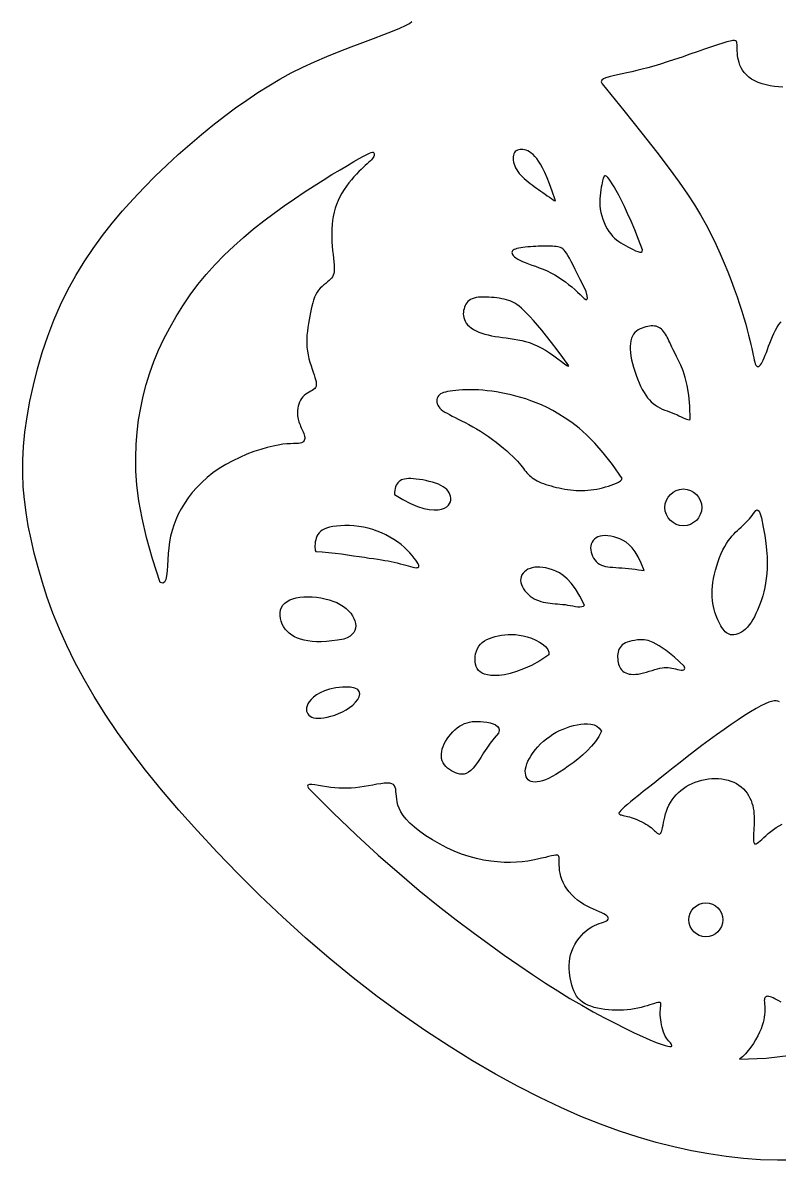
# Model space of a CAD drawing. Header units: millimetres. Extents: x 71 to 193, y 124 to 161.
# Drawn here: x 148.37 to 157.41, y 128.59 to 142.18 of the extents above; entities that cross this region are included whole.
import ezdxf

# ---------------------------------------------------------------- set-up
doc = ezdxf.new("R2010")
doc.units = ezdxf.units.MM

msp = doc.modelspace()

# ---------------------------------------------------------------- linework, layer by layer
at = {"color": 1}
for points in [[(157.592, 128.592), (157.392, 128.59), (157.19, 128.597), (156.987, 128.612), (156.781, 128.635), (156.574, 128.666), (156.366, 128.704), (156.155, 128.749), (155.942, 128.803), (155.726, 128.865), (155.504, 128.938), (155.277, 129.02), (155.043, 129.115), (154.802, 129.221), (154.552, 129.34), (154.292, 129.473), (154.024, 129.619), (153.749, 129.779), (153.469, 129.952), (153.184, 130.137), (152.897, 130.336), (152.609, 130.546), (152.321, 130.769), (152.035, 131.004), (151.753, 131.248), (151.476, 131.499), (151.206, 131.755), (150.945, 132.012), (150.696, 132.27), (150.459, 132.525), (150.237, 132.774), (150.03, 133.017), (149.84, 133.252), (149.665, 133.481), (149.505, 133.703), (149.358, 133.92), (149.225, 134.132), (149.104, 134.339), (148.995, 134.542), (148.897, 134.741), (148.81, 134.936), (148.733, 135.128), (148.665, 135.314), (148.606, 135.496), (148.554, 135.674), (148.509, 135.845), (148.471, 136.012), (148.438, 136.173), (148.412, 136.33), (148.391, 136.485), (148.378, 136.639), (148.371, 136.795), (148.372, 136.955), (148.381, 137.12), (148.398, 137.292), (148.423, 137.473), (148.456, 137.66), (148.498, 137.853), (148.547, 138.048), (148.605, 138.243), (148.67, 138.438), (148.743, 138.629), (148.823, 138.814), (148.91, 138.992), (149.004, 139.163), (149.105, 139.328), (149.212, 139.486), (149.324, 139.64), (149.442, 139.789), (149.564, 139.934), (149.691, 140.075), (149.821, 140.214), (149.955, 140.349), (150.092, 140.48), (150.23, 140.608), (150.369, 140.73), (150.507, 140.848), (150.645, 140.96), (150.782, 141.066), (150.916, 141.166), (151.049, 141.26), (151.181, 141.348), (151.313, 141.431), (151.446, 141.509), (151.581, 141.583), (151.719, 141.652), (151.86, 141.718), (152.005, 141.781), (152.152, 141.84), (152.296, 141.896), (152.435, 141.948), (152.566, 141.997), (152.686, 142.041), (152.791, 142.081), (152.878, 142.117), (152.945, 142.149), (152.993, 142.176), (153.021, 142.2)], [(157.458, 141.415), (157.407, 141.418), (157.356, 141.423), (157.306, 141.431), (157.257, 141.442), (157.209, 141.455), (157.164, 141.471), (157.122, 141.49), (157.084, 141.511), (157.05, 141.534), (157.021, 141.56), (156.996, 141.587), (156.975, 141.616), (156.958, 141.646), (156.945, 141.676), (156.934, 141.707), (156.926, 141.737), (156.92, 141.766), (156.916, 141.793), (156.914, 141.819), (156.912, 141.844), (156.911, 141.867), (156.911, 141.888), (156.911, 141.907), (156.91, 141.924), (156.909, 141.939), (156.906, 141.951), (156.902, 141.961), (156.893, 141.967), (156.879, 141.971), (156.858, 141.97), (156.828, 141.965), (156.789, 141.955), (156.739, 141.94), (156.676, 141.92), (156.603, 141.895), (156.522, 141.867), (156.435, 141.837), (156.344, 141.806), (156.252, 141.774), (156.162, 141.743), (156.075, 141.715), (155.993, 141.689), (155.917, 141.666), (155.845, 141.646), (155.777, 141.628), (155.713, 141.612), (155.652, 141.597), (155.593, 141.584), (155.536, 141.572), (155.48, 141.561), (155.428, 141.55), (155.381, 141.538), (155.342, 141.526), (155.312, 141.512), (155.293, 141.496), (155.287, 141.477), (155.297, 141.455)], [(155.297, 141.455), (155.556, 141.134), (155.773, 140.863), (155.952, 140.635), (156.099, 140.442), (156.219, 140.278), (156.318, 140.135), (156.4, 140.007), (156.473, 139.887), (156.539, 139.768), (156.6, 139.651), (156.657, 139.536), (156.709, 139.423), (156.756, 139.312), (156.8, 139.205), (156.84, 139.102), (156.877, 139.003), (156.91, 138.909), (156.94, 138.82), (156.967, 138.736), (156.991, 138.657), (157.013, 138.583), (157.032, 138.514), (157.048, 138.45), (157.062, 138.392), (157.075, 138.339), (157.085, 138.291), (157.094, 138.249), (157.102, 138.211), (157.109, 138.178), (157.115, 138.15), (157.122, 138.127), (157.128, 138.108), (157.136, 138.093), (157.143, 138.082), (157.152, 138.076), (157.161, 138.074), (157.17, 138.076), (157.18, 138.083), (157.19, 138.094), (157.201, 138.11), (157.212, 138.129), (157.223, 138.153), (157.235, 138.181), (157.247, 138.211), (157.26, 138.244), (157.273, 138.28), (157.287, 138.317), (157.302, 138.355), (157.317, 138.394), (157.333, 138.433), (157.35, 138.471), (157.368, 138.509), (157.389, 138.544), (157.411, 138.578), (157.437, 138.608)], [(150.015, 135.494), (149.924, 135.779), (149.852, 136.034), (149.798, 136.263), (149.76, 136.469), (149.736, 136.656), (149.724, 136.828), (149.722, 136.989), (149.727, 137.143), (149.739, 137.292), (149.757, 137.439), (149.781, 137.582), (149.811, 137.723), (149.848, 137.862), (149.891, 138), (149.94, 138.136), (149.996, 138.271), (150.059, 138.406), (150.128, 138.539), (150.204, 138.672), (150.285, 138.802), (150.373, 138.93), (150.466, 139.054), (150.565, 139.176), (150.67, 139.293), (150.78, 139.406), (150.894, 139.514), (151.011, 139.619), (151.131, 139.719), (151.253, 139.815), (151.375, 139.906), (151.497, 139.994), (151.619, 140.078), (151.737, 140.158), (151.853, 140.233), (151.964, 140.304), (152.068, 140.369), (152.165, 140.427), (152.252, 140.479), (152.329, 140.524), (152.394, 140.56), (152.446, 140.589), (152.486, 140.61), (152.516, 140.624), (152.538, 140.632), (152.552, 140.636), (152.561, 140.636), (152.566, 140.632), (152.569, 140.627), (152.571, 140.621), (152.573, 140.614), (152.572, 140.606), (152.571, 140.596), (152.567, 140.586), (152.561, 140.574), (152.553, 140.561), (152.541, 140.547), (152.527, 140.532), (152.509, 140.516), (152.489, 140.497), (152.466, 140.477), (152.442, 140.455), (152.416, 140.431), (152.388, 140.404), (152.359, 140.374), (152.33, 140.342), (152.3, 140.307), (152.27, 140.27), (152.241, 140.231), (152.213, 140.19), (152.187, 140.147), (152.162, 140.104), (152.14, 140.059), (152.122, 140.013), (152.106, 139.966), (152.093, 139.919), (152.082, 139.87), (152.074, 139.821), (152.069, 139.771), (152.066, 139.721), (152.065, 139.669), (152.066, 139.617), (152.068, 139.565), (152.072, 139.513), (152.076, 139.463), (152.081, 139.415), (152.086, 139.37), (152.09, 139.328), (152.093, 139.291), (152.095, 139.258), (152.095, 139.23), (152.093, 139.206), (152.089, 139.185), (152.083, 139.166), (152.075, 139.149), (152.063, 139.133), (152.05, 139.118), (152.033, 139.102), (152.014, 139.086), (151.993, 139.069), (151.971, 139.051), (151.949, 139.032), (151.928, 139.011), (151.908, 138.987), (151.889, 138.962), (151.873, 138.934), (151.86, 138.903), (151.848, 138.87), (151.838, 138.835), (151.829, 138.798), (151.821, 138.759), (151.813, 138.719), (151.805, 138.676), (151.797, 138.633), (151.788, 138.588), (151.781, 138.542), (151.774, 138.496), (151.769, 138.449), (151.766, 138.401), (151.766, 138.354), (151.768, 138.307), (151.774, 138.26), (151.782, 138.214), (151.793, 138.169), (151.805, 138.126), (151.818, 138.084), (151.831, 138.045), (151.843, 138.009), (151.855, 137.976), (151.864, 137.946), (151.872, 137.919), (151.877, 137.895), (151.88, 137.874), (151.88, 137.855), (151.877, 137.839), (151.871, 137.824), (151.861, 137.811), (151.848, 137.8), (151.832, 137.789), (151.814, 137.779), (151.795, 137.768), (151.774, 137.757), (151.755, 137.745), (151.736, 137.73), (151.718, 137.714), (151.703, 137.695), (151.69, 137.673), (151.68, 137.65), (151.671, 137.626), (151.665, 137.601), (151.66, 137.576), (151.657, 137.551), (151.655, 137.528), (151.655, 137.506), (151.656, 137.485), (151.659, 137.466), (151.662, 137.448), (151.667, 137.43), (151.672, 137.413), (151.679, 137.396), (151.686, 137.379), (151.693, 137.362), (151.701, 137.344), (151.709, 137.327), (151.717, 137.31), (151.724, 137.293), (151.73, 137.276), (151.736, 137.26), (151.74, 137.245), (151.742, 137.23), (151.743, 137.215), (151.741, 137.202), (151.737, 137.19), (151.729, 137.18), (151.719, 137.171), (151.705, 137.164), (151.688, 137.159), (151.666, 137.157), (151.64, 137.155), (151.609, 137.155), (151.572, 137.153), (151.53, 137.151), (151.481, 137.146), (151.426, 137.137), (151.363, 137.125), (151.293, 137.107), (151.216, 137.085), (151.135, 137.058), (151.052, 137.026), (150.967, 136.989), (150.882, 136.949), (150.799, 136.904), (150.719, 136.856), (150.645, 136.804), (150.575, 136.748), (150.511, 136.69), (150.451, 136.63), (150.397, 136.568), (150.348, 136.505), (150.304, 136.44), (150.265, 136.376), (150.231, 136.311), (150.201, 136.245), (150.177, 136.18), (150.156, 136.114), (150.139, 136.047), (150.126, 135.979), (150.116, 135.91), (150.109, 135.839), (150.104, 135.767), (150.101, 135.697), (150.097, 135.632), (150.091, 135.575), (150.081, 135.53), (150.066, 135.499), (150.045, 135.486), (150.015, 135.494)], [(154.734, 140.067), (154.7, 140.169), (154.668, 140.257), (154.639, 140.332), (154.611, 140.395), (154.586, 140.448), (154.561, 140.492), (154.538, 140.529), (154.515, 140.56), (154.493, 140.586), (154.471, 140.607), (154.45, 140.625), (154.429, 140.64), (154.409, 140.651), (154.389, 140.659), (154.37, 140.665), (154.351, 140.668), (154.333, 140.669), (154.316, 140.668), (154.3, 140.666), (154.285, 140.66), (154.271, 140.653), (154.259, 140.643), (154.249, 140.632), (154.242, 140.617), (154.236, 140.601), (154.233, 140.582), (154.232, 140.562), (154.234, 140.54), (154.238, 140.518), (154.244, 140.495), (154.252, 140.472), (154.263, 140.449), (154.276, 140.426), (154.291, 140.404), (154.307, 140.383), (154.326, 140.362), (154.346, 140.341), (154.367, 140.321), (154.389, 140.302), (154.412, 140.282), (154.436, 140.263), (154.461, 140.245), (154.486, 140.226), (154.511, 140.208), (154.537, 140.19), (154.563, 140.172), (154.59, 140.153), (154.616, 140.135), (154.642, 140.116), (154.667, 140.098), (154.69, 140.082), (154.71, 140.069), (154.725, 140.06), (154.735, 140.056), (154.738, 140.058), (154.734, 140.067)], [(155.781, 139.468), (155.733, 139.594), (155.687, 139.709), (155.644, 139.812), (155.602, 139.904), (155.564, 139.987), (155.528, 140.059), (155.495, 140.122), (155.466, 140.177), (155.44, 140.222), (155.418, 140.26), (155.398, 140.291), (155.381, 140.315), (155.367, 140.333), (155.355, 140.345), (155.344, 140.352), (155.336, 140.355), (155.328, 140.354), (155.322, 140.349), (155.316, 140.34), (155.311, 140.328), (155.306, 140.312), (155.302, 140.293), (155.297, 140.271), (155.292, 140.245), (155.287, 140.217), (155.282, 140.185), (155.277, 140.151), (155.273, 140.115), (155.27, 140.078), (155.269, 140.038), (155.271, 139.998), (155.275, 139.957), (155.282, 139.916), (155.293, 139.875), (155.306, 139.835), (155.321, 139.795), (155.339, 139.758), (155.358, 139.722), (155.379, 139.689), (155.4, 139.66), (155.423, 139.634), (155.446, 139.61), (155.47, 139.59), (155.495, 139.571), (155.521, 139.554), (155.548, 139.538), (155.577, 139.522), (155.606, 139.506), (155.637, 139.489), (155.667, 139.473), (155.697, 139.459), (155.724, 139.448), (155.747, 139.442), (155.765, 139.443), (155.777, 139.451), (155.781, 139.468)], [(155.108, 138.971), (155.07, 139.047), (155.036, 139.116), (155.004, 139.179), (154.976, 139.236), (154.951, 139.286), (154.928, 139.33), (154.907, 139.369), (154.889, 139.401), (154.872, 139.428), (154.857, 139.449), (154.843, 139.466), (154.829, 139.48), (154.815, 139.49), (154.8, 139.497), (154.784, 139.502), (154.767, 139.506), (154.748, 139.509), (154.727, 139.511), (154.704, 139.513), (154.679, 139.513), (154.652, 139.514), (154.625, 139.514), (154.596, 139.513), (154.566, 139.513), (154.534, 139.512), (154.503, 139.51), (154.471, 139.509), (154.439, 139.507), (154.408, 139.505), (154.378, 139.502), (154.35, 139.499), (154.324, 139.495), (154.3, 139.49), (154.279, 139.485), (154.261, 139.479), (154.246, 139.473), (154.234, 139.465), (154.225, 139.457), (154.22, 139.448), (154.218, 139.437), (154.22, 139.426), (154.225, 139.414), (154.235, 139.401), (154.248, 139.388), (154.266, 139.374), (154.288, 139.36), (154.314, 139.345), (154.344, 139.331), (154.378, 139.317), (154.417, 139.303), (154.458, 139.288), (154.501, 139.273), (154.546, 139.256), (154.593, 139.238), (154.639, 139.218), (154.685, 139.196), (154.73, 139.172), (154.774, 139.145), (154.817, 139.117), (154.858, 139.088), (154.897, 139.057), (154.935, 139.027), (154.97, 138.996), (155.003, 138.965), (155.034, 138.936), (155.061, 138.909), (155.084, 138.889), (155.103, 138.878), (155.115, 138.878), (155.121, 138.891), (155.119, 138.921), (155.108, 138.971)], [(154.9, 138.082), (154.827, 138.183), (154.758, 138.276), (154.692, 138.361), (154.631, 138.438), (154.575, 138.508), (154.523, 138.57), (154.475, 138.624), (154.433, 138.672), (154.395, 138.712), (154.362, 138.746), (154.332, 138.774), (154.305, 138.797), (154.279, 138.816), (154.255, 138.832), (154.231, 138.844), (154.206, 138.855), (154.181, 138.864), (154.154, 138.873), (154.126, 138.88), (154.097, 138.886), (154.068, 138.891), (154.037, 138.895), (154.006, 138.899), (153.975, 138.902), (153.943, 138.904), (153.911, 138.905), (153.88, 138.906), (153.849, 138.905), (153.82, 138.903), (153.792, 138.899), (153.767, 138.893), (153.744, 138.886), (153.723, 138.877), (153.706, 138.866), (153.691, 138.852), (153.678, 138.838), (153.667, 138.822), (153.659, 138.804), (153.651, 138.786), (153.646, 138.766), (153.641, 138.746), (153.639, 138.725), (153.638, 138.703), (153.639, 138.682), (153.643, 138.66), (153.65, 138.638), (153.659, 138.616), (153.672, 138.595), (153.689, 138.575), (153.71, 138.555), (153.733, 138.536), (153.76, 138.519), (153.79, 138.502), (153.823, 138.487), (153.858, 138.474), (153.895, 138.462), (153.934, 138.452), (153.975, 138.444), (154.018, 138.436), (154.062, 138.43), (154.107, 138.424), (154.152, 138.418), (154.198, 138.411), (154.244, 138.404), (154.29, 138.396), (154.336, 138.387), (154.381, 138.375), (154.428, 138.361), (154.474, 138.344), (154.522, 138.324), (154.57, 138.299), (154.62, 138.271), (154.67, 138.238), (154.72, 138.203), (154.767, 138.168), (154.81, 138.136), (154.846, 138.109), (154.875, 138.089), (154.893, 138.079), (154.9, 138.082)], [(156.349, 137.442), (156.344, 137.6), (156.332, 137.735), (156.314, 137.849), (156.291, 137.945), (156.265, 138.025), (156.238, 138.092), (156.211, 138.148), (156.187, 138.197), (156.166, 138.238), (156.147, 138.275), (156.132, 138.308), (156.119, 138.336), (156.107, 138.362), (156.096, 138.384), (156.086, 138.405), (156.076, 138.425), (156.066, 138.444), (156.055, 138.462), (156.044, 138.479), (156.032, 138.495), (156.019, 138.509), (156.006, 138.522), (155.991, 138.534), (155.976, 138.543), (155.959, 138.55), (155.942, 138.556), (155.924, 138.559), (155.904, 138.561), (155.884, 138.56), (155.863, 138.559), (155.842, 138.555), (155.82, 138.55), (155.797, 138.543), (155.774, 138.535), (155.751, 138.525), (155.729, 138.512), (155.709, 138.498), (155.69, 138.481), (155.673, 138.461), (155.659, 138.438), (155.648, 138.413), (155.64, 138.384), (155.635, 138.352), (155.633, 138.318), (155.633, 138.281), (155.636, 138.242), (155.642, 138.201), (155.65, 138.157), (155.66, 138.112), (155.673, 138.066), (155.687, 138.019), (155.703, 137.972), (155.72, 137.927), (155.738, 137.882), (155.757, 137.84), (155.777, 137.801), (155.798, 137.765), (155.818, 137.732), (155.84, 137.703), (155.862, 137.677), (155.885, 137.653), (155.909, 137.632), (155.934, 137.613), (155.96, 137.596), (155.988, 137.581), (156.016, 137.567), (156.045, 137.555), (156.074, 137.544), (156.104, 137.533), (156.133, 137.522), (156.161, 137.511), (156.189, 137.5), (156.216, 137.488), (156.241, 137.476), (156.264, 137.464), (156.286, 137.454), (156.305, 137.446), (156.323, 137.441), (156.337, 137.439), (156.349, 137.442)], [(155.538, 136.738), (155.421, 136.903), (155.31, 137.043), (155.208, 137.16), (155.111, 137.258), (155.021, 137.338), (154.936, 137.405), (154.856, 137.46), (154.78, 137.507), (154.708, 137.548), (154.639, 137.584), (154.572, 137.616), (154.508, 137.643), (154.446, 137.667), (154.385, 137.688), (154.326, 137.706), (154.267, 137.722), (154.208, 137.737), (154.149, 137.75), (154.092, 137.761), (154.035, 137.771), (153.978, 137.779), (153.923, 137.786), (153.87, 137.791), (153.818, 137.795), (153.767, 137.797), (153.718, 137.798), (153.672, 137.797), (153.628, 137.796), (153.586, 137.793), (153.547, 137.789), (153.512, 137.785), (153.479, 137.781), (153.45, 137.775), (153.425, 137.77), (153.402, 137.763), (153.383, 137.756), (153.367, 137.747), (153.353, 137.737), (153.342, 137.726), (153.333, 137.713), (153.327, 137.699), (153.323, 137.683), (153.322, 137.666), (153.323, 137.648), (153.327, 137.63), (153.334, 137.612), (153.344, 137.594), (153.357, 137.577), (153.374, 137.561), (153.394, 137.546), (153.417, 137.531), (153.443, 137.516), (153.472, 137.5), (153.504, 137.484), (153.539, 137.467), (153.576, 137.448), (153.617, 137.428), (153.659, 137.406), (153.704, 137.382), (153.75, 137.356), (153.796, 137.329), (153.844, 137.301), (153.892, 137.27), (153.939, 137.238), (153.986, 137.205), (154.032, 137.17), (154.076, 137.135), (154.118, 137.1), (154.158, 137.066), (154.195, 137.033), (154.229, 137.001), (154.259, 136.971), (154.285, 136.944), (154.307, 136.919), (154.326, 136.896), (154.343, 136.875), (154.358, 136.855), (154.371, 136.837), (154.385, 136.82), (154.398, 136.804), (154.412, 136.789), (154.427, 136.774), (154.443, 136.76), (154.46, 136.746), (154.479, 136.733), (154.499, 136.72), (154.521, 136.709), (154.544, 136.697), (154.57, 136.686), (154.597, 136.676), (154.625, 136.666), (154.655, 136.656), (154.687, 136.648), (154.718, 136.639), (154.751, 136.631), (154.784, 136.624), (154.817, 136.617), (154.851, 136.611), (154.885, 136.606), (154.918, 136.601), (154.953, 136.598), (154.987, 136.595), (155.021, 136.593), (155.056, 136.593), (155.091, 136.594), (155.126, 136.597), (155.161, 136.6), (155.197, 136.605), (155.232, 136.611), (155.268, 136.618), (155.303, 136.627), (155.338, 136.636), (155.373, 136.646), (155.407, 136.657), (155.439, 136.669), (155.469, 136.682), (155.494, 136.695), (155.515, 136.709), (155.53, 136.723), (155.538, 136.738)], [(152.814, 136.547), (152.915, 136.485), (153.008, 136.437), (153.091, 136.402), (153.165, 136.379), (153.231, 136.366), (153.289, 136.362), (153.338, 136.364), (153.379, 136.372), (153.413, 136.384), (153.44, 136.399), (153.46, 136.417), (153.474, 136.437), (153.483, 136.458), (153.487, 136.48), (153.487, 136.503), (153.484, 136.525), (153.477, 136.546), (153.468, 136.567), (153.455, 136.587), (153.439, 136.605), (153.42, 136.623), (153.397, 136.639), (153.37, 136.655), (153.34, 136.669), (153.306, 136.681), (153.27, 136.693), (153.231, 136.703), (153.191, 136.712), (153.152, 136.72), (153.113, 136.726), (153.075, 136.731), (153.041, 136.734), (153.01, 136.736), (152.982, 136.736), (152.957, 136.734), (152.935, 136.731), (152.916, 136.726), (152.898, 136.72), (152.883, 136.711), (152.869, 136.7), (152.857, 136.687), (152.846, 136.672), (152.836, 136.656), (152.828, 136.637), (152.822, 136.617), (152.818, 136.595), (152.815, 136.572), (152.814, 136.547)], [(157.201, 136.267), (157.223, 136.157), (157.241, 136.056), (157.254, 135.963), (157.263, 135.879), (157.268, 135.801), (157.27, 135.729), (157.269, 135.663), (157.265, 135.6), (157.259, 135.541), (157.251, 135.486), (157.242, 135.433), (157.23, 135.383), (157.218, 135.335), (157.204, 135.289), (157.188, 135.245), (157.172, 135.203), (157.154, 135.162), (157.136, 135.123), (157.117, 135.086), (157.097, 135.051), (157.077, 135.018), (157.056, 134.988), (157.034, 134.962), (157.011, 134.938), (156.988, 134.918), (156.964, 134.902), (156.941, 134.889), (156.918, 134.879), (156.895, 134.873), (156.873, 134.869), (156.852, 134.869), (156.833, 134.871), (156.815, 134.876), (156.798, 134.883), (156.783, 134.893), (156.769, 134.906), (156.755, 134.92), (156.742, 134.937), (156.73, 134.956), (156.717, 134.977), (156.704, 134.999), (156.692, 135.024), (156.679, 135.05), (156.667, 135.078), (156.656, 135.107), (156.646, 135.139), (156.637, 135.172), (156.629, 135.206), (156.622, 135.243), (156.617, 135.281), (156.614, 135.32), (156.613, 135.362), (156.614, 135.405), (156.617, 135.449), (156.622, 135.495), (156.63, 135.543), (156.64, 135.593), (156.653, 135.643), (156.668, 135.694), (156.684, 135.744), (156.702, 135.793), (156.721, 135.839), (156.741, 135.883), (156.762, 135.924), (156.783, 135.96), (156.805, 135.993), (156.827, 136.022), (156.849, 136.049), (156.871, 136.073), (156.893, 136.096), (156.915, 136.117), (156.937, 136.137), (156.959, 136.157), (156.98, 136.176), (157, 136.196), (157.02, 136.215), (157.039, 136.234), (157.058, 136.254), (157.075, 136.275), (157.091, 136.296), (157.107, 136.318), (157.121, 136.338), (157.134, 136.353), (157.147, 136.361), (157.16, 136.359), (157.173, 136.345), (157.187, 136.315), (157.201, 136.267)], [(151.873, 135.866), (151.949, 135.86), (152.026, 135.853), (152.104, 135.844), (152.18, 135.835), (152.254, 135.825), (152.326, 135.815), (152.394, 135.805), (152.456, 135.796), (152.514, 135.787), (152.566, 135.78), (152.614, 135.773), (152.658, 135.766), (152.699, 135.759), (152.738, 135.752), (152.775, 135.744), (152.811, 135.736), (152.847, 135.728), (152.883, 135.718), (152.917, 135.709), (152.95, 135.7), (152.98, 135.692), (153.008, 135.684), (153.034, 135.678), (153.056, 135.674), (153.074, 135.671), (153.088, 135.672), (153.099, 135.674), (153.105, 135.68), (153.107, 135.689), (153.105, 135.701), (153.098, 135.717), (153.087, 135.736), (153.071, 135.76), (153.051, 135.787), (153.027, 135.817), (152.999, 135.849), (152.967, 135.882), (152.932, 135.915), (152.893, 135.948), (152.852, 135.98), (152.808, 136.01), (152.761, 136.038), (152.712, 136.064), (152.661, 136.088), (152.609, 136.109), (152.555, 136.127), (152.5, 136.142), (152.444, 136.155), (152.388, 136.164), (152.331, 136.171), (152.276, 136.174), (152.222, 136.175), (152.171, 136.173), (152.122, 136.169), (152.078, 136.163), (152.039, 136.155), (152.004, 136.145), (151.975, 136.133), (151.95, 136.119), (151.93, 136.104), (151.913, 136.086), (151.899, 136.068), (151.888, 136.048), (151.879, 136.026), (151.873, 136.003), (151.868, 135.98), (151.865, 135.957), (151.863, 135.934), (151.864, 135.913), (151.865, 135.894), (151.868, 135.878), (151.873, 135.866)], [(155.801, 135.637), (155.765, 135.727), (155.729, 135.8), (155.692, 135.861), (155.656, 135.909), (155.62, 135.946), (155.583, 135.976), (155.547, 135.998), (155.51, 136.016), (155.473, 136.03), (155.436, 136.041), (155.4, 136.049), (155.365, 136.054), (155.332, 136.056), (155.301, 136.054), (155.272, 136.049), (155.246, 136.04), (155.224, 136.028), (155.205, 136.013), (155.189, 135.995), (155.177, 135.976), (155.168, 135.954), (155.163, 135.931), (155.16, 135.907), (155.161, 135.882), (155.166, 135.857), (155.173, 135.832), (155.183, 135.808), (155.195, 135.785), (155.21, 135.764), (155.227, 135.744), (155.246, 135.727), (155.267, 135.713), (155.289, 135.701), (155.313, 135.693), (155.339, 135.686), (155.366, 135.682), (155.395, 135.678), (155.427, 135.676), (155.46, 135.674), (155.496, 135.671), (155.534, 135.669), (155.574, 135.665), (155.614, 135.661), (155.654, 135.657), (155.694, 135.652), (155.732, 135.647), (155.768, 135.642), (155.801, 135.637)], [(155.086, 135.225), (155.03, 135.332), (154.977, 135.419), (154.927, 135.488), (154.878, 135.54), (154.832, 135.58), (154.787, 135.609), (154.744, 135.631), (154.703, 135.646), (154.663, 135.659), (154.625, 135.668), (154.589, 135.674), (154.554, 135.677), (154.522, 135.678), (154.491, 135.676), (154.462, 135.67), (154.435, 135.662), (154.41, 135.652), (154.388, 135.638), (154.369, 135.623), (154.352, 135.605), (154.339, 135.585), (154.33, 135.564), (154.324, 135.542), (154.323, 135.518), (154.326, 135.494), (154.333, 135.469), (154.344, 135.444), (154.358, 135.419), (154.374, 135.396), (154.394, 135.373), (154.415, 135.352), (154.437, 135.333), (154.461, 135.316), (154.486, 135.301), (154.511, 135.289), (154.537, 135.278), (154.564, 135.269), (154.592, 135.261), (154.62, 135.255), (154.648, 135.25), (154.677, 135.247), (154.705, 135.244), (154.734, 135.241), (154.764, 135.239), (154.793, 135.236), (154.824, 135.233), (154.854, 135.23), (154.885, 135.225), (154.917, 135.22), (154.948, 135.214), (154.978, 135.208), (155.007, 135.205), (155.032, 135.203), (155.055, 135.206), (155.073, 135.213), (155.086, 135.225)], [(152.209, 134.819), (152.135, 134.806), (152.066, 134.796), (152.001, 134.79), (151.94, 134.787), (151.883, 134.787), (151.83, 134.791), (151.781, 134.797), (151.735, 134.806), (151.693, 134.817), (151.654, 134.831), (151.618, 134.847), (151.586, 134.866), (151.557, 134.887), (151.531, 134.911), (151.509, 134.938), (151.49, 134.967), (151.474, 134.998), (151.461, 135.031), (151.452, 135.065), (151.448, 135.1), (151.448, 135.133), (151.454, 135.166), (151.464, 135.196), (151.481, 135.224), (151.503, 135.248), (151.531, 135.269), (151.563, 135.286), (151.6, 135.3), (151.641, 135.311), (151.685, 135.319), (151.732, 135.323), (151.781, 135.325), (151.831, 135.323), (151.882, 135.319), (151.933, 135.312), (151.984, 135.301), (152.033, 135.289), (152.08, 135.273), (152.125, 135.254), (152.166, 135.233), (152.204, 135.209), (152.237, 135.183), (152.266, 135.155), (152.292, 135.126), (152.312, 135.095), (152.329, 135.065), (152.341, 135.035), (152.349, 135.005), (152.352, 134.976), (152.35, 134.948), (152.343, 134.922), (152.33, 134.898), (152.31, 134.875), (152.284, 134.854), (152.25, 134.835), (152.209, 134.819)], [(154.661, 134.629), (154.552, 134.559), (154.452, 134.503), (154.359, 134.461), (154.275, 134.429), (154.198, 134.407), (154.129, 134.393), (154.068, 134.385), (154.014, 134.383), (153.966, 134.385), (153.925, 134.39), (153.891, 134.398), (153.862, 134.41), (153.838, 134.425), (153.819, 134.443), (153.803, 134.465), (153.792, 134.49), (153.784, 134.518), (153.779, 134.548), (153.778, 134.579), (153.78, 134.611), (153.785, 134.643), (153.794, 134.675), (153.806, 134.704), (153.822, 134.732), (153.842, 134.756), (153.865, 134.777), (153.89, 134.796), (153.919, 134.812), (153.95, 134.825), (153.984, 134.837), (154.019, 134.848), (154.056, 134.856), (154.094, 134.864), (154.134, 134.869), (154.175, 134.873), (154.217, 134.874), (154.262, 134.872), (154.307, 134.867), (154.354, 134.859), (154.403, 134.845), (154.454, 134.828), (154.503, 134.806), (154.55, 134.782), (154.591, 134.754), (154.625, 134.724), (154.65, 134.693), (154.662, 134.661), (154.661, 134.629)], [(156.278, 134.493), (156.162, 134.601), (156.063, 134.682), (155.979, 134.739), (155.908, 134.777), (155.849, 134.8), (155.799, 134.81), (155.756, 134.811), (155.718, 134.808), (155.683, 134.803), (155.652, 134.797), (155.623, 134.79), (155.598, 134.782), (155.575, 134.772), (155.555, 134.761), (155.538, 134.748), (155.523, 134.734), (155.511, 134.718), (155.501, 134.701), (155.493, 134.682), (155.488, 134.663), (155.484, 134.643), (155.482, 134.622), (155.482, 134.602), (155.483, 134.581), (155.485, 134.56), (155.489, 134.539), (155.494, 134.519), (155.5, 134.5), (155.508, 134.482), (155.518, 134.465), (155.53, 134.45), (155.544, 134.436), (155.561, 134.424), (155.579, 134.414), (155.599, 134.406), (155.621, 134.4), (155.645, 134.397), (155.672, 134.396), (155.7, 134.397), (155.729, 134.4), (155.761, 134.406), (155.793, 134.414), (155.827, 134.424), (155.86, 134.434), (155.894, 134.444), (155.926, 134.453), (155.958, 134.462), (155.987, 134.469), (156.015, 134.474), (156.04, 134.477), (156.064, 134.477), (156.087, 134.477), (156.109, 134.474), (156.131, 134.471), (156.153, 134.466), (156.175, 134.461), (156.198, 134.455), (156.22, 134.45), (156.241, 134.447), (156.259, 134.446), (156.273, 134.449), (156.281, 134.457), (156.284, 134.472), (156.278, 134.493)], [(152.289, 134.242), (152.195, 134.242), (152.112, 134.235), (152.04, 134.22), (151.979, 134.201), (151.926, 134.177), (151.883, 134.151), (151.847, 134.123), (151.819, 134.095), (151.797, 134.069), (151.781, 134.043), (151.77, 134.02), (151.764, 133.997), (151.762, 133.977), (151.765, 133.957), (151.771, 133.94), (151.781, 133.924), (151.793, 133.91), (151.808, 133.897), (151.827, 133.887), (151.848, 133.879), (151.873, 133.874), (151.902, 133.872), (151.935, 133.873), (151.971, 133.877), (152.012, 133.885), (152.055, 133.896), (152.101, 133.91), (152.147, 133.928), (152.193, 133.949), (152.237, 133.973), (152.279, 134), (152.316, 134.03), (152.349, 134.063), (152.375, 134.097), (152.392, 134.13), (152.399, 134.162), (152.394, 134.191), (152.375, 134.215), (152.341, 134.232), (152.289, 134.242)], [(157.417, 134.067), (157.399, 134.075), (157.378, 134.08), (157.353, 134.079), (157.323, 134.074), (157.288, 134.063), (157.246, 134.046), (157.196, 134.021), (157.138, 133.989), (157.072, 133.95), (157, 133.904), (156.922, 133.853), (156.84, 133.798), (156.754, 133.738), (156.666, 133.676), (156.577, 133.611), (156.488, 133.545), (156.4, 133.478), (156.313, 133.411), (156.228, 133.344), (156.145, 133.279), (156.065, 133.216), (155.989, 133.155), (155.918, 133.098), (155.851, 133.045), (155.789, 132.995), (155.733, 132.95), (155.682, 132.909), (155.637, 132.873), (155.599, 132.84), (155.566, 132.812), (155.54, 132.789), (155.521, 132.77), (155.508, 132.755), (155.5, 132.744), (155.497, 132.735), (155.499, 132.728), (155.504, 132.724), (155.512, 132.72), (155.523, 132.717), (155.535, 132.714), (155.55, 132.711), (155.566, 132.708), (155.583, 132.703), (155.602, 132.699), (155.623, 132.693), (155.645, 132.686), (155.669, 132.678), (155.693, 132.669), (155.719, 132.658), (155.745, 132.646), (155.77, 132.634), (155.795, 132.621), (155.82, 132.607), (155.842, 132.593), (155.863, 132.579), (155.882, 132.565), (155.898, 132.552), (155.913, 132.539), (155.925, 132.528), (155.937, 132.517), (155.947, 132.508), (155.956, 132.5), (155.964, 132.494), (155.972, 132.49), (155.979, 132.488), (155.986, 132.489), (155.993, 132.493), (155.999, 132.5), (156.004, 132.511), (156.01, 132.525), (156.015, 132.544), (156.02, 132.567), (156.025, 132.595), (156.031, 132.625), (156.038, 132.658), (156.045, 132.692), (156.055, 132.728), (156.066, 132.763), (156.079, 132.799), (156.095, 132.833), (156.113, 132.866), (156.134, 132.898), (156.157, 132.929), (156.182, 132.958), (156.209, 132.985), (156.239, 133.01), (156.27, 133.034), (156.303, 133.055), (156.338, 133.075), (156.374, 133.092), (156.411, 133.108), (156.449, 133.121), (156.488, 133.132), (156.528, 133.14), (156.568, 133.147), (156.608, 133.151), (156.648, 133.152), (156.688, 133.151), (156.727, 133.148), (156.765, 133.142), (156.802, 133.133), (156.837, 133.122), (156.871, 133.108), (156.903, 133.091), (156.933, 133.072), (156.96, 133.051), (156.986, 133.027), (157.009, 133.002), (157.03, 132.976), (157.048, 132.948), (157.064, 132.919), (157.077, 132.89), (157.088, 132.859), (157.097, 132.829), (157.104, 132.797), (157.109, 132.765), (157.112, 132.732), (157.114, 132.699), (157.115, 132.665), (157.114, 132.63), (157.113, 132.596), (157.111, 132.562), (157.109, 132.529), (157.107, 132.498), (157.105, 132.47), (157.105, 132.444), (157.105, 132.422), (157.106, 132.403), (157.109, 132.389), (157.114, 132.379), (157.12, 132.373), (157.128, 132.371), (157.139, 132.373), (157.152, 132.38), (157.167, 132.391), (157.185, 132.406), (157.206, 132.424), (157.229, 132.446), (157.255, 132.469), (157.282, 132.494), (157.312, 132.518), (157.344, 132.543), (157.377, 132.566), (157.412, 132.586), (157.449, 132.605)], [(154.059, 133.693), (154.007, 133.634), (153.96, 133.574), (153.918, 133.515), (153.88, 133.458), (153.846, 133.405), (153.814, 133.355), (153.784, 133.312), (153.756, 133.275), (153.728, 133.247), (153.7, 133.226), (153.673, 133.212), (153.647, 133.204), (153.621, 133.202), (153.595, 133.204), (153.569, 133.21), (153.544, 133.219), (153.519, 133.23), (153.495, 133.244), (153.471, 133.259), (153.449, 133.277), (153.429, 133.296), (153.412, 133.317), (153.398, 133.34), (153.386, 133.365), (153.379, 133.391), (153.376, 133.418), (153.376, 133.446), (153.38, 133.475), (153.386, 133.505), (153.396, 133.535), (153.409, 133.565), (153.425, 133.595), (153.444, 133.625), (153.465, 133.654), (153.488, 133.682), (153.512, 133.709), (153.538, 133.734), (153.566, 133.757), (153.594, 133.777), (153.623, 133.794), (153.652, 133.808), (153.682, 133.819), (153.712, 133.827), (153.743, 133.832), (153.776, 133.834), (153.809, 133.835), (153.844, 133.833), (153.881, 133.829), (153.919, 133.824), (153.957, 133.816), (153.993, 133.806), (154.024, 133.792), (154.048, 133.774), (154.063, 133.752), (154.067, 133.725), (154.059, 133.693)], [(155.288, 133.718), (155.258, 133.655), (155.218, 133.595), (155.171, 133.537), (155.12, 133.482), (155.064, 133.431), (155.007, 133.383), (154.949, 133.338), (154.893, 133.298), (154.84, 133.261), (154.789, 133.228), (154.743, 133.2), (154.699, 133.175), (154.658, 133.154), (154.619, 133.138), (154.584, 133.125), (154.552, 133.116), (154.522, 133.111), (154.495, 133.109), (154.47, 133.112), (154.449, 133.117), (154.43, 133.126), (154.414, 133.138), (154.401, 133.154), (154.391, 133.172), (154.384, 133.192), (154.38, 133.215), (154.379, 133.241), (154.382, 133.268), (154.388, 133.297), (154.397, 133.328), (154.41, 133.36), (154.427, 133.393), (154.448, 133.428), (154.472, 133.462), (154.499, 133.497), (154.529, 133.531), (154.562, 133.565), (154.597, 133.597), (154.633, 133.627), (154.671, 133.655), (154.709, 133.681), (154.749, 133.704), (154.789, 133.724), (154.83, 133.742), (154.871, 133.758), (154.913, 133.772), (154.955, 133.784), (154.998, 133.793), (155.041, 133.801), (155.083, 133.806), (155.124, 133.807), (155.163, 133.803), (155.2, 133.794), (155.234, 133.777), (155.263, 133.752), (155.288, 133.718)], [(151.786, 133.036), (152.078, 132.745), (152.356, 132.479), (152.621, 132.236), (152.873, 132.016), (153.112, 131.815), (153.339, 131.632), (153.554, 131.465), (153.756, 131.312), (153.948, 131.171), (154.128, 131.041), (154.3, 130.921), (154.463, 130.81), (154.619, 130.708), (154.768, 130.613), (154.913, 130.525), (155.054, 130.442), (155.191, 130.365), (155.324, 130.293), (155.451, 130.227), (155.57, 130.167), (155.681, 130.114), (155.781, 130.068), (155.869, 130.029), (155.943, 129.998), (156.003, 129.976), (156.049, 129.961), (156.084, 129.952), (156.107, 129.949), (156.122, 129.95), (156.13, 129.955), (156.131, 129.962), (156.128, 129.971), (156.122, 129.981), (156.113, 129.992), (156.102, 130.004), (156.091, 130.018), (156.078, 130.034), (156.065, 130.051), (156.052, 130.072), (156.041, 130.095), (156.03, 130.12), (156.021, 130.149), (156.013, 130.178), (156.006, 130.209), (156.001, 130.24), (155.997, 130.27), (155.994, 130.298), (155.992, 130.325), (155.992, 130.349), (155.992, 130.37), (155.993, 130.388), (155.994, 130.405), (155.996, 130.419), (155.998, 130.432), (155.999, 130.442), (156, 130.452), (156, 130.459), (155.999, 130.466), (155.996, 130.471), (155.992, 130.474), (155.984, 130.476), (155.974, 130.476), (155.961, 130.474), (155.943, 130.47), (155.922, 130.464), (155.896, 130.456), (155.867, 130.447), (155.835, 130.437), (155.8, 130.427), (155.762, 130.417), (155.723, 130.408), (155.682, 130.4), (155.639, 130.393), (155.596, 130.388), (155.551, 130.384), (155.507, 130.383), (155.462, 130.382), (155.417, 130.384), (155.372, 130.387), (155.328, 130.392), (155.285, 130.399), (155.243, 130.407), (155.203, 130.417), (155.164, 130.43), (155.128, 130.444), (155.094, 130.461), (155.063, 130.48), (155.036, 130.502), (155.012, 130.526), (154.991, 130.553), (154.973, 130.582), (154.958, 130.613), (154.945, 130.646), (154.935, 130.681), (154.926, 130.717), (154.918, 130.756), (154.912, 130.795), (154.907, 130.836), (154.904, 130.878), (154.904, 130.92), (154.906, 130.962), (154.912, 131.005), (154.921, 131.047), (154.933, 131.089), (154.95, 131.13), (154.971, 131.169), (154.995, 131.207), (155.022, 131.243), (155.05, 131.276), (155.08, 131.307), (155.111, 131.334), (155.143, 131.358), (155.174, 131.378), (155.205, 131.394), (155.235, 131.408), (155.263, 131.419), (155.289, 131.428), (155.312, 131.437), (155.332, 131.445), (155.348, 131.453), (155.36, 131.461), (155.368, 131.47), (155.372, 131.479), (155.371, 131.489), (155.365, 131.499), (155.355, 131.51), (155.339, 131.522), (155.319, 131.534), (155.294, 131.546), (155.264, 131.559), (155.231, 131.573), (155.195, 131.589), (155.157, 131.606), (155.118, 131.626), (155.079, 131.648), (155.04, 131.673), (155.003, 131.7), (154.968, 131.731), (154.935, 131.764), (154.904, 131.799), (154.877, 131.834), (154.853, 131.871), (154.832, 131.909), (154.816, 131.946), (154.803, 131.983), (154.795, 132.019), (154.789, 132.054), (154.786, 132.087), (154.785, 132.117), (154.785, 132.145), (154.785, 132.17), (154.785, 132.191), (154.784, 132.208), (154.781, 132.22), (154.776, 132.23), (154.767, 132.235), (154.756, 132.238), (154.739, 132.237), (154.718, 132.234), (154.691, 132.228), (154.658, 132.22), (154.619, 132.21), (154.574, 132.199), (154.523, 132.187), (154.468, 132.176), (154.408, 132.166), (154.343, 132.158), (154.274, 132.152), (154.202, 132.149), (154.126, 132.15), (154.047, 132.155), (153.965, 132.163), (153.88, 132.177), (153.794, 132.195), (153.706, 132.219), (153.617, 132.249), (153.528, 132.285), (153.439, 132.325), (153.352, 132.37), (153.268, 132.418), (153.189, 132.468), (153.117, 132.518), (153.053, 132.569), (152.998, 132.619), (152.953, 132.666), (152.918, 132.712), (152.891, 132.755), (152.871, 132.796), (152.857, 132.835), (152.848, 132.872), (152.842, 132.907), (152.839, 132.94), (152.836, 132.97), (152.833, 132.998), (152.83, 133.023), (152.824, 133.045), (152.815, 133.064), (152.803, 133.079), (152.785, 133.089), (152.76, 133.096), (152.73, 133.097), (152.692, 133.095), (152.65, 133.09), (152.604, 133.083), (152.555, 133.074), (152.504, 133.065), (152.451, 133.056), (152.399, 133.048), (152.348, 133.042), (152.298, 133.038), (152.249, 133.036), (152.2, 133.036), (152.151, 133.038), (152.102, 133.041), (152.054, 133.046), (152.005, 133.053), (151.955, 133.061), (151.908, 133.069), (151.864, 133.076), (151.827, 133.079), (151.798, 133.079), (151.78, 133.073), (151.775, 133.059), (151.786, 133.036)], [(157.438, 130.48), (157.411, 130.494), (157.386, 130.508), (157.363, 130.52), (157.342, 130.531), (157.323, 130.539), (157.305, 130.545), (157.29, 130.549), (157.277, 130.55), (157.266, 130.549), (157.256, 130.546), (157.249, 130.54), (157.243, 130.533), (157.239, 130.524), (157.237, 130.512), (157.236, 130.5), (157.237, 130.485), (157.238, 130.468), (157.24, 130.45), (157.241, 130.43), (157.242, 130.408), (157.243, 130.384), (157.242, 130.358), (157.24, 130.33), (157.236, 130.301), (157.231, 130.269), (157.222, 130.235), (157.211, 130.199), (157.197, 130.16), (157.179, 130.119), (157.157, 130.076), (157.132, 130.031), (157.105, 129.986), (157.074, 129.942), (157.042, 129.9), (157.009, 129.861), (156.975, 129.827), (156.94, 129.797)], [(156.94, 129.797), (157.257, 129.812), (157.553, 129.847)]]:
    msp.add_lwpolyline(points, dxfattribs=at)
for centre, radius in [((156.268, 136.392), 0.22), ((156.537, 131.464), 0.203)]:
    msp.add_circle(centre, radius, dxfattribs=at)

doc.saveas('drawing.dxf')
